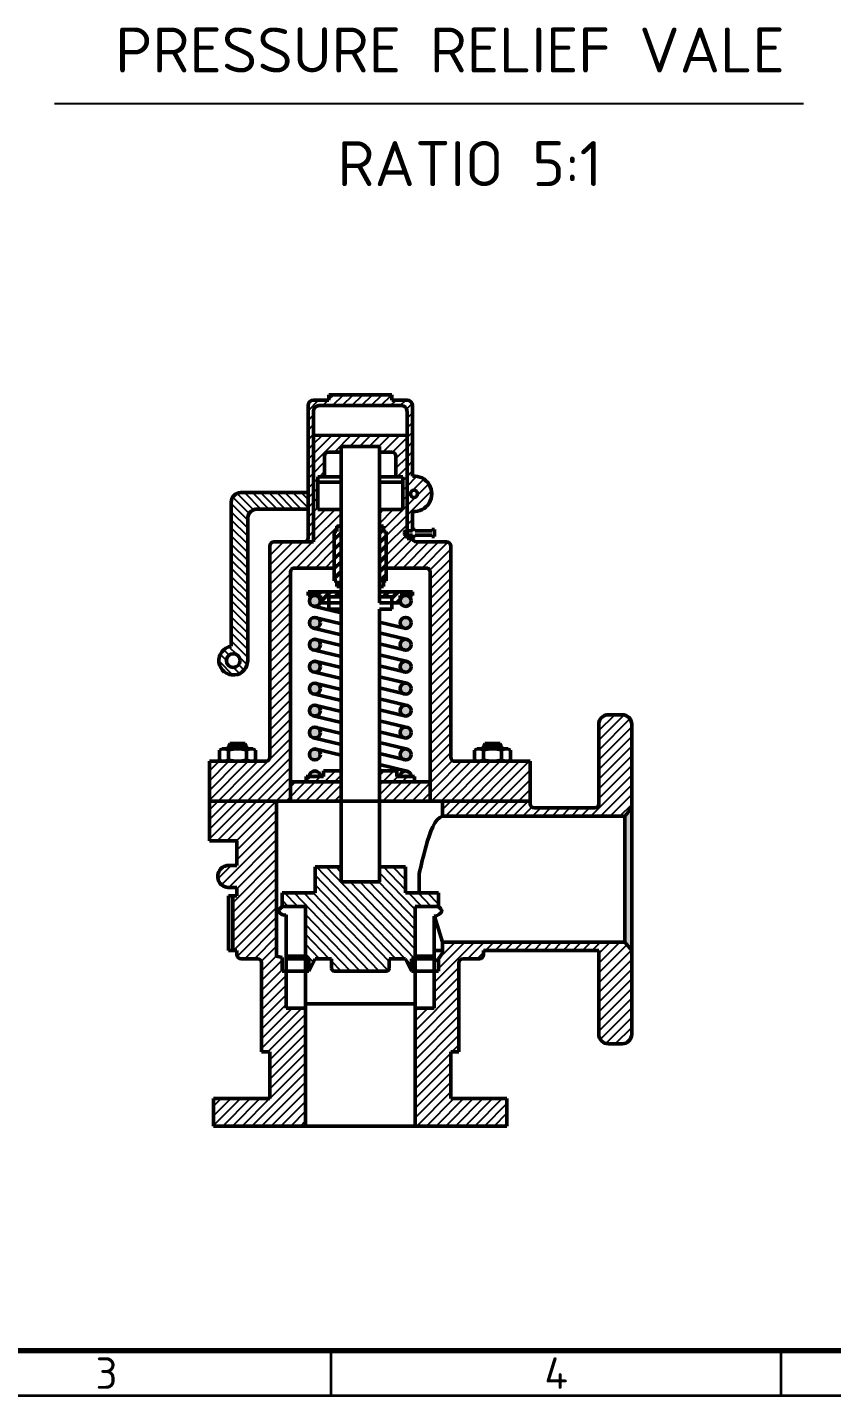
# Paper-space layout 'Layout1' of a CAD drawing. Header units: millimetres. Extents: x 198 to 1020, y 107 to 694.
# Drawn here: x 320 to 409.5, y 106.8 to 258.9 of the extents above; entities that cross this region are included whole.
import ezdxf

# ---------------------------------------------------------------- set-up
doc = ezdxf.new("R2010")
doc.units = ezdxf.units.MM
doc.header["$LTSCALE"] = 0.25
for name, color, linetype, lineweight in [('CHU', 6, 'Continuous', 25), ('Chu cai', 90, 'Continuous', 25), ('Khung dam', 30, 'Continuous', 70), ('KHUNG MANH', 4, 'Continuous', 35), ('NET 05', 130, 'Continuous', 50), ('NET MANH', 5, 'Continuous', 25)]:
    doc.layers.add(name, color=color, linetype=linetype, lineweight=lineweight)
doc.styles.add('ISO', font='isocpeur.ttf', dxfattribs={"height": 2.5})
doc.styles.add('style2', font='isocpeur.ttf', dxfattribs={"height": 2.5})
pattern_1 = [(45, (-727.2356, -1086.33784), (-0.53889192, 0.53889192), [])]

psp = doc.layouts.get("Layout1")

# ---------------------------------------------------------------- hatches: boundary and pattern name
at = {"layer": 'NET 05'}
h = psp.add_hatch(dxfattribs=at)
h.set_pattern_fill('ANSI31', color=5, scale=6.096866)
h.set_pattern_definition(pattern_1)
h.paths.add_polyline_path([(354.92119, 203.49482), (354.46393, 203.49482), (354.46393, 202.88513), (354.15908, 202.88513), (354.15908, 197.39795), (354.46393, 197.39795), (354.46393, 196.78827), (354.92119, 196.78827)])
h.paths.add_polyline_path([(359.95111, 202.88513), (359.64626, 202.88513), (359.64626, 203.49482), (359.189, 203.49482), (359.189, 196.78827), (359.64626, 196.78827), (359.64626, 197.39795), (359.95111, 197.39795)])
h = psp.add_hatch(dxfattribs=at)
h.set_pattern_fill('ANSI31', color=5, scale=6.096866)
h.set_pattern_definition(pattern_1)
h.paths.add_polyline_path([(353.5494, 195.62986), (354.92119, 195.62986), (354.92119, 196.17858), (351.24402, 196.17858), (351.24402, 195.78228), (352.61581, 195.78228), (352.61581, 194.95921), (353.5494, 194.95921)])
h.paths.add_polyline_path([(362.86617, 196.17858), (359.189, 196.17858), (359.189, 195.62986), (360.56079, 195.62986), (360.56079, 194.95921), (361.49438, 194.95921), (361.49438, 195.78228), (362.86617, 195.78228)])
h = psp.add_hatch(color=1, dxfattribs=at)
h.dxf.hatch_style = 1
h.paths.add_polyline_path([(351.39644, 195.1726, 1), (352.61581, 195.1726, 1)])
h.paths.add_polyline_path([(352.61581, 192.73385, 0.281299393), (352.28439, 193.27633), (352.00613, 193.34354, 0.414213562), (351.39644, 192.73385, 1)])
h.paths.add_polyline_path([(352.28439, 190.83759), (352.00613, 190.90479, 0.414213562), (351.39644, 190.2951, 1), (352.61581, 190.2951, 0.281299393)])
h.paths.add_polyline_path([(352.28263, 188.39974), (352.00613, 188.46604, 0.414213562), (351.39644, 187.85636, 1), (352.61581, 187.85636, 0.282172593)])
h.paths.add_polyline_path([(352.61581, 185.41761, 0.281299393), (352.28439, 185.96009), (352.00613, 186.0273, 0.414213562), (351.39644, 185.41761, 1)])
h.paths.add_polyline_path([(352.61581, 182.97886, 0.281299393), (352.28439, 183.52135), (352.00613, 183.58855, 0.414213562), (351.39644, 182.97886, 1)])
h.paths.add_polyline_path([(352.28439, 181.0826), (352.00613, 181.1498, 0.414213562), (351.39644, 180.54012, 1), (352.61581, 180.54012, 0.281299393)])
h.paths.add_polyline_path([(352.61581, 178.10137, 0.282172593), (352.28263, 178.64475), (352.00613, 178.71106, 0.414213562), (351.39644, 178.10137, 1)])
h.paths.add_polyline_path([(351.39644, 175.66262), (352.61581, 175.66262, 1)])
h.paths.add_polyline_path([(362.71375, 195.1726, 1), (361.49438, 195.1726, 1)])
h.paths.add_polyline_path([(361.49438, 192.73385, 0.281299393), (361.8258, 192.19137), (362.10406, 192.12416, 0.414213562), (362.71375, 192.73385, 1)])
h.paths.add_polyline_path([(362.71375, 190.2951, 1), (361.49438, 190.2951, 0.281299393), (361.8258, 189.75262), (362.10406, 189.68542, 0.414213562)])
h.paths.add_polyline_path([(361.49438, 187.85636, 0.281299393), (361.8258, 187.31387), (362.10406, 187.24667, 0.414213562), (362.71375, 187.85636, 1)])
h.paths.add_polyline_path([(362.71375, 182.97886, 1), (361.49438, 182.97886, 0.281299393), (361.8258, 182.43638), (362.10406, 182.36918, 0.414213562)])
h.paths.add_polyline_path([(361.49438, 185.41761, 1), (362.71375, 185.41761, 1)])
h.paths.add_polyline_path([(362.71375, 180.54012, 1), (361.49438, 180.54012, 0.281299393), (361.8258, 179.99763), (362.10406, 179.93043, 0.414213562)])
h.paths.add_polyline_path([(361.49438, 178.10137, 0.281299393), (361.8258, 177.55889), (362.10406, 177.49168, 0.414213562), (362.71375, 178.10137, 1)])
h.paths.add_polyline_path([(361.49438, 175.66262), (362.71375, 175.66262, 1)])
h = psp.add_hatch(color=5, dxfattribs=at)
h.dxf.hatch_style = 1
h.paths.add_polyline_path([(342.87988, 162.40194), (342.42262, 162.40194), (342.42262, 156.30507), (342.87988, 156.30507)])
h.paths.add_polyline_path([(387.23458, 164.231), (387.23458, 172.15693), (386.47247, 171.2424), (386.47247, 157.2196), (387.23458, 156.30507)])
at = {"layer": 'NET MANH'}
h = psp.add_hatch(dxfattribs=at)
h.set_pattern_fill('ANSI31', color=5, scale=6.096866)
h.set_pattern_definition(pattern_1)
h.paths.add_polyline_path([(351.85371, 216.27069, -0.414213562), (352.46339, 216.88038), (361.6468, 216.88038, -0.414213562), (362.25648, 216.27069), (362.25648, 214.50364), (362.25648, 213.61577), (362.25648, 202.9461), (362.86617, 202.9461), (362.86617, 205.10987, 0.42700921), (365.00007, 207.00431), (365.00007, 207.15294, 0.42700921), (362.86617, 209.04738), (362.86617, 214.50364), (362.86617, 216.88038, 0.414213562), (362.25648, 217.49006), (360.56079, 217.49006), (360.56079, 218.09975), (353.5494, 218.09975), (353.5494, 217.49006), (351.85371, 217.49006, 0.414213562), (351.24402, 216.88038), (351.24402, 214.50364), (351.24402, 213.61577), (351.24402, 202.18399, -0.414213562), (350.78675, 201.72673), (351.85371, 201.72673), (351.85371, 213.61577), (351.85371, 214.50364)])
h.paths.add_polyline_path([(363.42252, 207.07863, -1), (362.62993, 207.07863, -1)], flags=16)
h = psp.add_hatch(dxfattribs=at)
h.set_pattern_fill('ANSI31', color=5, scale=6.096866)
h.set_pattern_definition(pattern_1)
h.paths.add_polyline_path([(350.95823, 149.90337), (348.82433, 149.90337), (348.82433, 154.01875), (348.36706, 154.01875), (348.36706, 155.54297), (347.75737, 155.69539), (347.75737, 172.91903), (340.28871, 172.91903), (340.28871, 168.49881), (343.33715, 168.49881), (343.33715, 165.75522), (342.55208, 165.75522, 1.09233989), (342.51857, 163.31647), (343.33715, 163.31647), (343.33715, 162.40194), (342.87988, 162.40194), (342.87988, 156.30507), (343.33715, 156.30507), (343.33715, 155.84781, 0.414213562), (343.79441, 155.39054), (345.62347, 155.39054, -0.414213562), (346.08074, 154.93328), (346.08074, 145.02587), (346.99527, 145.02587), (346.99527, 139.84354), (340.74598, 139.84354), (340.74598, 136.7951), (350.95823, 136.7951)])
h.paths.add_polyline_path([(367.11492, 145.02587), (368.02945, 145.02587), (368.02945, 154.93328, -0.414213562), (368.48672, 155.39054), (370.31578, 155.39054, 0.414213562), (370.77304, 155.84781), (370.77304, 156.30507), (383.57646, 156.30507), (383.57646, 147.00735, 0.414213562), (384.64341, 145.9404), (386.16763, 145.9404, 0.414213562), (387.23458, 147.00735), (387.23458, 156.30507), (386.47247, 157.2196), (366.19546, 157.2196), (366.19546, 156.30507), (366.19546, 156.00023), (365.74313, 155.39054), (365.74313, 155.23812), (365.74313, 154.01875), (365.28586, 154.01875), (365.28586, 149.90337), (363.15196, 149.90337), (363.15196, 136.7951), (373.36421, 136.7951), (373.36421, 139.84354), (367.11492, 139.84354)])
h.paths.add_polyline_path([(387.23458, 181.45465, 0.414213562), (386.16763, 182.5216), (384.64341, 182.5216, 0.414213562), (383.57646, 181.45465), (383.57646, 172.61419, -0.414213562), (383.1192, 172.15693), (376.41265, 172.15693, -0.414213562), (375.95538, 172.61419), (375.95538, 172.91903), (366.19546, 172.91903), (366.19546, 171.2424), (386.47247, 171.2424), (387.23458, 172.15693)])
h.paths.add_polyline_path([(375.95538, 177.33926), (367.57219, 177.33926, -0.414213562), (367.11492, 177.79653), (367.11492, 201.26946, 0.414213562), (366.65766, 201.72673), (363.32344, 201.72673, -0.365977382), (362.87257, 202.10778), (362.25648, 202.10778), (362.25648, 202.48884), (362.10729, 202.48884, -0.414213562), (361.95487, 202.64126), (361.95487, 202.79368, -0.414213562), (362.10729, 202.9461), (362.25648, 202.9461), (362.25648, 213.55465), (357.0551, 213.58521), (357.0551, 212.33527), (359.189, 212.33527), (359.189, 211.72559), (360.56079, 211.72559, -0.414213562), (361.01806, 211.26832), (361.01806, 208.982), (361.78017, 208.982), (361.78017, 208.37231), (361.78017, 205.32388), (359.189, 205.32388), (359.189, 203.49482), (359.64626, 203.49482), (359.64626, 202.88513), (359.95111, 202.88513), (359.95111, 198.83072), (364.37133, 198.83072, -0.414213562), (364.8286, 198.37345), (364.8286, 175.05294), (365.43829, 175.05294), (365.43829, 172.91903), (375.95538, 172.91903)])
h.paths.add_polyline_path([(349.28159, 198.37345, -0.414213562), (349.73886, 198.83072), (354.15908, 198.83072), (354.15908, 202.88513), (354.46393, 202.88513), (354.46393, 203.49482), (354.92119, 203.49482), (354.92119, 205.32388), (352.33002, 205.32388), (352.33002, 207.15294), (352.33002, 208.37231), (352.33002, 208.982), (353.09213, 208.982), (353.09213, 211.26832, -0.414213562), (353.5494, 211.72559), (354.92119, 211.72559), (354.92119, 212.33527), (357.0551, 212.33527), (357.0551, 213.58521), (351.85371, 213.61577), (351.85371, 201.72673), (350.78675, 201.72673), (347.45253, 201.72673, 0.414213562), (346.99527, 201.26946), (346.99527, 177.79653, -0.414213562), (346.538, 177.33926), (340.28871, 177.33926), (340.28871, 172.91903), (347.75737, 172.91903), (348.6719, 172.91903), (348.6719, 175.05294), (349.28159, 175.05294)])
h = psp.add_hatch(dxfattribs=at)
h.set_pattern_fill('ANSI31', color=5, scale=0.2, angle=90)
h.paths.add_polyline_path([(344.53747, 204.31275, -0.414213562), (345.60442, 205.3797), (351.24402, 205.3797), (351.24402, 207.20876), (343.77536, 207.20876, 0.414213562), (342.70841, 206.14181), (342.70841, 190.12704, 2.290708747), (344.53747, 188.64705)])
h.paths.add_polyline_path([(343.69901, 188.5392, -1), (342.1748, 188.5392, -1)], flags=16)
h = psp.add_hatch(dxfattribs=at)
h.set_pattern_fill('ANSI31', color=5, scale=6.096866)
h.set_pattern_definition(pattern_1)
h.paths.add_polyline_path([(354.92119, 176.27231), (352.97782, 176.27231), (352.97782, 175.66262), (351.03444, 175.66262), (351.03444, 175.05294), (354.92119, 175.05294)])
h.paths.add_polyline_path([(363.07575, 175.66262), (361.13237, 175.66262), (361.13237, 176.27231), (359.189, 176.27231), (359.189, 175.05294), (363.07575, 175.05294)])
h.paths.add_polyline_path([(354.92119, 175.05294), (351.03444, 175.05294), (349.28159, 175.05294), (349.28159, 172.91903), (354.92119, 172.91903)])
h.paths.add_polyline_path([(364.8286, 175.05294), (359.189, 175.05294), (359.189, 172.91903), (364.8286, 172.91903)])
h.paths.add_polyline_path([(349.28159, 175.05294), (348.6719, 175.05294), (348.6719, 172.91903), (349.28159, 172.91903)])
h.paths.add_polyline_path([(365.43829, 175.05294), (364.8286, 175.05294), (364.8286, 172.91903), (365.43829, 172.91903)])
at = {"layer": 'NET MANH', "transparency": 33554687}
h = psp.add_hatch(dxfattribs=at)
h.set_pattern_fill('ANSI31', color=5, scale=6.096866, angle=269)
h.set_pattern_definition([(314, (-727.2356, -1086.33784), (0.5482148, 0.5294049), [])])
h.paths.add_polyline_path([(357.0551, 163.92616), (354.92119, 163.92616), (354.92119, 165.6028), (352.02518, 165.6028), (352.02518, 162.70678), (348.36706, 162.70678), (348.36706, 161.18257), (348.82433, 161.18257), (350.95823, 161.18257), (350.95823, 155.39054), (351.35453, 155.39054), (351.35453, 154.01875), (352.02518, 155.39054), (353.85424, 155.39054), (353.85424, 154.32359, 0.414213562), (354.15908, 154.01875), (357.0551, 154.01875)])
h.paths.add_polyline_path([(363.15196, 161.18257), (365.74313, 161.18257), (365.74313, 162.70678), (362.08501, 162.70678), (362.08501, 165.6028), (359.189, 165.6028), (359.189, 163.92616), (357.0551, 163.92616), (357.0551, 154.01875), (359.95111, 154.01875, 0.414213562), (360.25595, 154.32359), (360.25595, 155.39054), (362.08501, 155.39054), (362.75567, 154.01875), (362.75567, 155.39054), (363.15196, 155.39054), (363.15196, 155.69539)])

# ---------------------------------------------------------------- linework, layer by layer
at = {"layer": 'Chu cai'}
psp.add_line((323.04604, 250.46925), (406.34818, 250.46925), dxfattribs=at)
at = {"layer": 'Khung dam'}
psp.add_line((203.33655, 111.82132), (1014.33655, 111.82132), dxfattribs=at)
at = {"layer": 'KHUNG MANH'}
for p, q in [((353.83655, 106.82132), (353.83655, 111.82132)), ((403.83655, 106.82132), (403.83655, 111.82132)), ((198.33655, 106.82132), (1019.33655, 106.82132))]:
    psp.add_line(p, q, dxfattribs=at)
at = {"layer": 'NET 05'}
for p, q in [((353.5494, 217.49006), (353.5494, 218.09975)), ((353.5494, 218.09975), (360.56079, 218.09975)), ((360.56079, 218.09975), (360.56079, 217.49006)), ((351.24402, 214.50364), (351.24402, 216.88038)), ((351.85371, 217.49006), (353.5494, 217.49006)), ((351.85371, 214.50364), (351.85371, 216.27069)), ((352.46339, 216.88038), (361.6468, 216.88038)), ((362.25648, 217.49006), (360.56079, 217.49006)), ((362.25648, 214.50364), (362.25648, 216.27069)), ((362.86617, 214.50364), (362.86617, 216.88038)), ((351.24402, 213.61577), (351.24402, 214.50364)), ((351.85371, 213.61577), (351.85371, 214.50364)), ((362.25648, 213.61577), (362.25648, 214.50364)), ((362.86617, 209.04738), (362.86617, 214.50364)), ((351.24402, 202.18399), (351.24402, 213.61577)), ((351.85371, 201.72673), (351.85371, 213.61577)), ((351.85371, 213.61577), (362.25648, 213.55465)), ((362.25648, 202.10778), (362.25648, 213.61577)), ((353.5494, 211.72559), (354.92119, 211.72559)), ((354.92119, 212.33527), (359.189, 212.33527)), ((354.92119, 208.982), (354.92119, 212.33527)), ((359.189, 194.95921), (359.189, 212.33527)), ((360.56079, 211.72559), (359.189, 211.72559)), ((353.09213, 208.982), (353.09213, 211.26832)), ((361.01806, 208.982), (361.01806, 211.26832)), ((352.33002, 208.982), (354.92119, 208.982)), ((352.33002, 208.37231), (352.33002, 208.982)), ((354.92119, 208.982), (353.09213, 208.982)), ((354.92119, 195.62986), (354.92119, 208.982)), ((359.189, 208.982), (361.78017, 208.982)), ((359.189, 208.982), (361.01806, 208.982)), ((361.78017, 208.37231), (361.78017, 208.982)), ((351.24402, 207.20876), (343.77536, 207.20876)), ((351.24402, 205.3797), (351.24402, 207.20876)), ((352.33002, 205.32388), (352.33002, 208.37231)), ((352.33002, 208.37231), (354.92119, 208.37231)), ((352.33002, 205.32388), (352.33002, 207.15294)), ((361.78017, 208.37231), (359.189, 208.37231)), ((361.78017, 205.32388), (361.78017, 208.37231)), ((365.00007, 207.15294), (365.00007, 207.00431)), ((342.70841, 190.12704), (342.70841, 206.14181)), ((351.24402, 205.3797), (345.60442, 205.3797)), ((344.53747, 204.31275), (344.53747, 188.43135)), ((354.92119, 205.32388), (352.33002, 205.32388)), ((354.92119, 203.49482), (354.92119, 205.32388)), ((359.189, 205.32388), (361.78017, 205.32388)), ((362.86617, 205.10987), (362.86617, 202.9461)), ((354.15908, 202.88513), (354.46393, 202.88513)), ((354.15908, 197.39795), (354.15908, 202.88513)), ((354.46393, 202.88513), (354.46393, 203.49482)), ((354.46393, 203.49482), (354.92119, 203.49482)), ((359.64626, 203.49482), (359.189, 203.49482)), ((359.64626, 202.88513), (359.64626, 203.49482)), ((359.64626, 202.88513), (359.95111, 202.88513)), ((359.95111, 197.39795), (359.95111, 202.88513)), ((361.95487, 202.64126), (361.95487, 202.79368)), ((362.86617, 202.9461), (362.10729, 202.9461)), ((362.8694, 202.48884), (362.10729, 202.48884)), ((362.86617, 203.09852), (363.17424, 203.09852)), ((362.8694, 202.10778), (362.8694, 202.48884)), ((362.8694, 202.48884), (362.8694, 202.33641)), ((362.8694, 202.33641), (363.17424, 202.33641)), ((363.17424, 203.09852), (363.17424, 202.9461)), ((363.17424, 202.9461), (365.0033, 202.9461)), ((363.17424, 202.33641), (363.17424, 202.48884)), ((363.17424, 202.48884), (365.0033, 202.48884)), ((365.0033, 202.9461), (365.0033, 203.09852)), ((365.0033, 203.09852), (365.30815, 203.09852)), ((365.0033, 202.48884), (365.0033, 202.33641)), ((365.0033, 202.33641), (365.30815, 202.33641)), ((365.30815, 203.09852), (365.30815, 202.48884)), ((365.30815, 202.33641), (365.30815, 202.48884)), ((346.99527, 177.79653), (346.99527, 201.26946)), ((347.45253, 201.72673), (350.78675, 201.72673)), ((350.78675, 201.72673), (351.85371, 201.72673)), ((362.8694, 202.10778), (362.25648, 202.10778)), ((366.65766, 201.72673), (363.32344, 201.72673)), ((367.11492, 177.79653), (367.11492, 201.26946)), ((349.28159, 172.91903), (349.28159, 198.37345)), ((349.73886, 198.83072), (354.15908, 198.83072)), ((364.37133, 198.83072), (359.95111, 198.83072)), ((364.8286, 172.91903), (364.8286, 198.37345)), ((354.46393, 197.39795), (354.15908, 197.39795)), ((354.46393, 196.78827), (354.46393, 197.39795)), ((354.92119, 196.78827), (354.46393, 196.78827)), ((354.92119, 196.17858), (354.92119, 196.78827)), ((359.189, 196.78827), (359.64626, 196.78827)), ((359.64626, 196.78827), (359.64626, 197.39795)), ((359.64626, 197.39795), (359.95111, 197.39795)), ((351.24402, 195.78228), (351.24402, 196.17858)), ((351.24402, 196.17858), (354.92119, 196.17858)), ((351.24402, 195.78228), (352.61581, 195.78228)), ((354.92119, 194.95921), (352.57725, 194.95921)), ((352.61581, 195.78228), (352.61581, 194.95921)), ((353.5494, 194.25807), (353.5494, 195.62986)), ((353.5494, 195.62986), (354.92119, 195.62986)), ((354.92119, 195.62986), (354.92119, 172.91903)), ((362.86617, 196.17858), (359.189, 196.17858)), ((360.56079, 195.62986), (359.189, 195.62986)), ((359.189, 194.95921), (361.53294, 194.95921)), ((360.56079, 194.25807), (360.56079, 195.62986)), ((362.86617, 195.78228), (361.49438, 195.78228)), ((361.49438, 195.78228), (361.49438, 194.95921)), ((362.86617, 195.78228), (362.86617, 196.17858)), ((352.00613, 194.56291), (354.92119, 193.85889)), ((352.00613, 193.34354), (354.92119, 192.63952)), ((354.92119, 194.25807), (353.5494, 194.25807)), ((354.92119, 165.6028), (354.92119, 194.25807)), ((359.189, 165.6028), (359.189, 194.25807)), ((359.189, 194.25807), (360.56079, 194.25807)), ((352.00613, 192.12416), (354.92119, 191.42015)), ((359.189, 192.82818), (362.10406, 192.12416)), ((352.00613, 190.90479), (354.92119, 190.20077)), ((359.189, 191.60881), (362.10406, 190.90479)), ((359.189, 190.38943), (362.10406, 189.68542)), ((352.00613, 189.68542), (354.92119, 188.9814)), ((359.189, 189.17006), (362.10406, 188.46604)), ((352.00613, 188.46604), (354.92119, 187.76702)), ((352.00613, 187.24667), (354.92119, 186.53752)), ((359.189, 187.95069), (362.10406, 187.24667)), ((352.00613, 186.0273), (354.92119, 185.32328)), ((359.189, 186.74361), (362.24623, 186.01049)), ((352.00613, 184.80792), (354.92119, 184.10391)), ((359.189, 185.49929), (361.95995, 184.8252)), ((359.189, 184.29257), (362.10406, 183.58855)), ((352.00613, 183.58855), (354.92119, 182.88454)), ((359.189, 183.07319), (362.10406, 182.36918)), ((352.00613, 182.36918), (354.92119, 181.66516)), ((352.00613, 181.1498), (354.92119, 180.44579)), ((359.189, 181.85382), (362.10406, 181.1498)), ((383.57646, 172.61419), (383.57646, 181.45465)), ((384.64341, 182.5216), (386.16763, 182.5216)), ((387.23458, 181.45465), (387.23458, 164.231)), ((352.00613, 179.93043), (354.92119, 179.22642)), ((359.189, 180.63445), (362.10406, 179.93043)), ((341.41336, 178.56769), (341.71053, 178.73926)), ((341.41336, 178.56769), (341.41336, 177.51084)), ((341.71053, 178.73926), (345.11618, 178.73926)), ((341.71053, 178.73926), (341.91336, 178.73926)), ((342.41336, 179.03926), (342.56336, 179.33926)), ((342.41336, 178.73926), (342.41336, 179.03926)), ((342.41336, 179.03926), (344.41336, 179.03926)), ((342.41336, 178.73926), (345.11618, 178.73926)), ((342.41336, 177.51084), (342.41336, 178.56769)), ((342.41336, 177.51084), (342.41336, 178.56769)), ((342.56336, 179.33926), (344.26336, 179.33926)), ((342.56336, 179.33926), (342.56336, 178.73926)), ((344.26336, 179.33926), (344.26336, 178.73926)), ((344.26336, 179.33926), (344.41336, 179.03926)), ((344.41336, 178.73926), (344.41336, 179.03926)), ((344.41336, 177.51084), (344.41336, 178.56769)), ((344.41336, 177.51084), (344.41336, 178.56769)), ((345.41336, 178.56769), (345.11618, 178.73926)), ((345.41336, 177.51084), (345.41336, 178.56769)), ((352.00613, 178.71106), (354.92119, 178.01203)), ((359.189, 179.41507), (362.10406, 178.71106)), ((359.189, 178.1957), (362.10406, 177.49168)), ((369.76378, 178.56769), (370.06096, 178.73926)), ((369.76378, 178.56769), (369.76378, 177.51084)), ((370.06096, 178.73926), (373.46661, 178.73926)), ((370.06096, 178.73926), (370.26378, 178.73926)), ((370.76378, 179.03926), (370.91378, 179.33926)), ((370.76378, 178.73926), (370.76378, 179.03926)), ((370.76378, 179.03926), (372.76378, 179.03926)), ((370.76378, 178.73926), (373.46661, 178.73926)), ((370.76378, 177.51084), (370.76378, 178.56769)), ((370.76378, 177.51084), (370.76378, 178.56769)), ((370.91378, 179.33926), (372.61378, 179.33926)), ((370.91378, 179.33926), (370.91378, 178.73926)), ((372.61378, 179.33926), (372.61378, 178.73926)), ((372.61378, 179.33926), (372.76378, 179.03926)), ((372.76378, 178.73926), (372.76378, 179.03926)), ((372.76378, 177.51084), (372.76378, 178.56769)), ((372.76378, 177.51084), (372.76378, 178.56769)), ((373.76378, 178.56769), (373.46661, 178.73926)), ((373.76378, 177.51084), (373.76378, 178.56769)), ((340.28871, 168.49881), (340.28871, 177.33926)), ((340.28871, 177.33926), (346.538, 177.33926)), ((341.41336, 177.51084), (341.71053, 177.33926)), ((341.71053, 177.33926), (345.11618, 177.33926)), ((345.41336, 177.51084), (345.11618, 177.33926)), ((359.189, 176.98862), (362.24623, 176.2555)), ((375.95538, 177.33926), (367.57219, 177.33926)), ((369.76378, 177.51084), (370.06096, 177.33926)), ((370.06096, 177.33926), (373.46661, 177.33926)), ((373.76378, 177.51084), (373.46661, 177.33926)), ((375.95538, 172.61419), (375.95538, 177.33926)), ((349.28159, 175.05294), (354.92119, 175.05294)), ((351.03444, 175.05294), (351.03444, 175.66262)), ((351.03444, 175.66262), (352.97782, 175.66262)), ((352.97782, 175.66262), (352.97782, 176.27231)), ((352.97782, 176.27231), (354.92119, 176.27231)), ((361.13237, 176.27231), (359.189, 176.27231)), ((364.8286, 175.05294), (359.189, 175.05294)), ((361.13237, 175.66262), (361.13237, 176.27231)), ((363.07575, 175.66262), (361.13237, 175.66262)), ((363.07575, 175.05294), (363.07575, 175.66262)), ((340.28871, 172.91903), (375.95538, 172.91903)), ((347.75737, 155.69539), (347.75737, 172.91903)), ((347.75737, 172.91903), (349.28159, 172.91903)), ((349.28159, 172.91903), (348.6719, 172.91903)), ((366.19546, 171.2424), (366.19546, 172.91903)), ((383.1192, 172.15693), (376.41265, 172.15693)), ((386.47247, 171.2424), (387.23458, 172.15693)), ((387.23458, 172.15693), (387.23458, 171.2424)), ((386.47247, 171.2424), (366.19546, 171.2424)), ((386.47247, 171.2424), (386.47247, 157.2196)), ((343.33715, 168.49881), (340.28871, 168.49881)), ((343.33715, 165.75522), (343.33715, 168.49881)), ((342.55208, 165.75522), (343.33715, 165.75522)), ((352.02518, 162.70678), (352.02518, 165.6028)), ((352.02518, 165.6028), (354.92119, 165.6028)), ((354.92119, 165.6028), (354.92119, 163.92616)), ((362.08501, 165.6028), (359.189, 165.6028)), ((359.189, 165.6028), (359.189, 163.92616)), ((362.08501, 162.70678), (362.08501, 165.6028)), ((363.60923, 162.70678), (363.60923, 164.84069)), ((343.33715, 163.31647), (342.51857, 163.31647)), ((343.33715, 162.40194), (343.33715, 163.31647)), ((354.92119, 163.92616), (359.189, 163.92616)), ((387.23458, 147.00735), (387.23458, 164.231)), ((342.42262, 156.30507), (342.42262, 162.40194)), ((342.42262, 162.40194), (343.33715, 162.40194)), ((342.42262, 162.40194), (342.87988, 162.40194)), ((342.87988, 162.40194), (342.87988, 156.30507)), ((348.36706, 162.70678), (352.02518, 162.70678)), ((348.36706, 161.18257), (348.36706, 162.70678)), ((365.74313, 162.70678), (362.08501, 162.70678)), ((365.74313, 162.70678), (363.60923, 162.70678)), ((365.74313, 161.18257), (365.74313, 162.70678)), ((350.95823, 161.18257), (348.36706, 161.18257)), ((348.36706, 161.18257), (348.82433, 161.18257)), ((348.82433, 160.26804), (348.82433, 149.90337)), ((348.82433, 160.11562), (348.82433, 155.54297)), ((350.95823, 136.7951), (350.95823, 161.18257)), ((363.15196, 136.7951), (363.15196, 161.18257)), ((363.15196, 161.18257), (365.74313, 161.18257)), ((365.28586, 160.11562), (365.28586, 149.90337)), ((365.30886, 160.11875), (366.19546, 157.2196)), ((386.47247, 157.2196), (366.19546, 157.2196)), ((366.19546, 157.2196), (366.19546, 156.30507)), ((386.47247, 157.2196), (387.23458, 156.30507)), ((343.33715, 156.30507), (342.42262, 156.30507)), ((343.33715, 155.84781), (343.33715, 156.30507)), ((345.62347, 155.39054), (343.79441, 155.39054)), ((347.75737, 155.69539), (348.36706, 155.54297)), ((348.36706, 154.01875), (348.36706, 155.54297)), ((350.95823, 155.69539), (348.82433, 155.69539)), ((350.95823, 155.39054), (348.82433, 155.39054)), ((350.95823, 155.39054), (351.35453, 155.39054)), ((351.35453, 155.39054), (351.35453, 154.01875)), ((351.35453, 154.01875), (352.02518, 155.39054)), ((352.02518, 155.39054), (353.85424, 155.39054)), ((353.85424, 155.39054), (353.85424, 154.32359)), ((362.08501, 155.39054), (360.25595, 155.39054)), ((360.25595, 155.39054), (360.25595, 154.32359)), ((362.75567, 154.01875), (362.08501, 155.39054)), ((363.15196, 155.39054), (362.75567, 155.39054)), ((362.75567, 155.39054), (362.75567, 154.01875)), ((363.15196, 155.39054), (363.15196, 155.69539)), ((363.15196, 155.69539), (365.28586, 155.69539)), ((363.15196, 155.39054), (365.28586, 155.39054)), ((366.19546, 156.30507), (365.28586, 156.30507)), ((365.74313, 155.23812), (365.28586, 155.23812)), ((366.19546, 156.00023), (365.74313, 155.39054)), ((365.74313, 155.23812), (365.74313, 155.39054)), ((365.74313, 154.01875), (365.74313, 155.23812)), ((366.19546, 156.30507), (366.19546, 156.00023)), ((368.48672, 155.39054), (370.31578, 155.39054)), ((370.77304, 155.84781), (370.77304, 156.30507)), ((370.77304, 156.30507), (383.57646, 156.30507)), ((370.77304, 156.30507), (383.57646, 156.30507)), ((383.57646, 156.30507), (383.57646, 147.00735)), ((346.08074, 145.02587), (346.08074, 154.93328)), ((348.82433, 154.01875), (348.36706, 154.01875)), ((351.35453, 154.01875), (348.82433, 154.01875)), ((354.15908, 154.01875), (357.0551, 154.01875)), ((357.0551, 154.01875), (359.95111, 154.01875)), ((362.75567, 154.01875), (365.28586, 154.01875)), ((365.28586, 154.01875), (365.74313, 154.01875)), ((368.02945, 145.02587), (368.02945, 154.93328)), ((348.82433, 149.90337), (350.95823, 149.90337)), ((350.95823, 149.90337), (350.95823, 150.36063)), ((350.95823, 150.36063), (363.15196, 150.36063)), ((365.28586, 149.90337), (363.15196, 149.90337)), ((346.99527, 145.02587), (346.08074, 145.02587)), ((346.99527, 139.84354), (346.99527, 145.02587)), ((367.11492, 139.84354), (367.11492, 145.02587)), ((367.11492, 145.02587), (368.02945, 145.02587)), ((384.64341, 145.9404), (386.16763, 145.9404)), ((346.99527, 139.84354), (340.74598, 139.84354)), ((340.74598, 139.84354), (340.74598, 136.7951)), ((373.36421, 139.84354), (367.11492, 139.84354)), ((373.36421, 139.84354), (373.36421, 136.7951)), ((340.74598, 136.7951), (373.36421, 136.7951))]:
    psp.add_line(p, q, dxfattribs=at)
for centre, radius in [((363.02623, 207.07863), 0.3963), ((352.00613, 195.1726), 0.60969), ((362.10406, 195.1726), 0.60969), ((352.00613, 192.73385), 0.60969), ((362.10406, 192.73385), 0.60969), ((352.00613, 190.2951), 0.60969), ((362.10406, 190.2951), 0.60969), ((342.9369, 188.5392), 0.76211), ((352.00613, 187.85636), 0.60969), ((362.10406, 187.85636), 0.60969), ((352.00613, 185.41761), 0.60969), ((362.10406, 185.41761), 0.60969), ((352.00613, 182.97886), 0.60969), ((362.10406, 182.97886), 0.60969), ((352.00613, 180.54012), 0.60969), ((362.10406, 180.54012), 0.60969), ((352.00613, 178.10137), 0.60969), ((362.10406, 178.10137), 0.60969)]:
    psp.add_circle(centre, radius, dxfattribs=at)
for centre, radius, start, end in [((351.85371, 216.88038), 0.60969, 90, 180), ((352.46339, 216.27069), 0.60969, 90, 180), ((361.6468, 216.27069), 0.60969, 0, 90), ((362.25648, 216.88038), 0.60969, 0, 90), ((353.5494, 211.26832), 0.45726, 90, 180), ((360.56079, 211.26832), 0.45726, 0, 90), ((363.02623, 207.07863), 1.97525, 265.3521836, 94.6478164), ((343.77536, 206.14181), 1.06695, 90, 180), ((345.60442, 204.31275), 1.06695, 90, 180), ((362.10729, 202.79368), 0.15242, 90, 180), ((362.10729, 202.64126), 0.15242, 180, 270), ((347.45253, 201.26946), 0.45726, 90, 180), ((350.78675, 202.18399), 0.45726, 270, 0), ((363.32344, 202.18399), 0.45726, 180, 270), ((366.65766, 201.26946), 0.45726, 0, 90), ((349.73886, 198.37345), 0.45726, 90, 180), ((364.37133, 198.37345), 0.45726, 0, 90), ((342.9369, 188.5392), 1.60419, 98.1889278, 3.8549741), ((384.64341, 181.45465), 1.06695, 90, 180), ((386.16763, 181.45465), 1.06695, 0, 90), ((341.91336, 177.92492), 0.81434, 52.1211205, 90), ((343.41336, 175.73926), 3, 70.5287794, 109.4712206), ((344.91336, 177.92492), 0.81434, 90, 127.8788795), ((370.26378, 177.92492), 0.81434, 52.1211205, 90), ((371.76378, 175.73926), 3, 70.5287794, 109.4712206), ((373.26378, 177.92492), 0.81434, 90, 127.8788795), ((341.91336, 178.1536), 0.81434, 270, 307.8788795), ((343.41336, 180.33926), 3, 250.5287794, 289.4712206), ((344.91336, 178.1536), 0.81434, 232.1211205, 270), ((346.538, 177.79653), 0.45726, 270, 0), ((367.57219, 177.79653), 0.45726, 180, 270), ((370.26378, 178.1536), 0.81434, 270, 307.8788795), ((371.76378, 180.33926), 3, 250.5287794, 289.4712206), ((373.26378, 178.1536), 0.81434, 232.1211205, 270), ((352.00613, 175.66262), 0.60969, 0, 180), ((362.10406, 175.66262), 0.60969, 0, 180), ((376.41265, 172.61419), 0.45726, 180, 270), ((383.1192, 172.61419), 0.45726, 270, 0), ((342.42749, 164.53733), 1.22425, 84.1589241, 274.2667563), ((343.79441, 155.84781), 0.45726, 180, 270), ((345.62347, 154.93328), 0.45726, 0, 90), ((368.48672, 154.93328), 0.45726, 90, 180), ((370.31578, 155.84781), 0.45726, 270, 0), ((354.15908, 154.32359), 0.30484, 180, 270), ((359.95111, 154.32359), 0.30484, 270, 0), ((384.64341, 147.00735), 1.06695, 180, 270), ((386.16763, 147.00735), 1.06695, 270, 0)]:
    psp.add_arc(centre, radius, start, end, dxfattribs=at)
for points, knots in [([(363.60923, 164.84069), (363.8216, 165.8028), (364.28242, 167.89046), (365.35145, 171.06445), (366.19546, 171.2424)], [0, 0, 0, 0, 10.529563132, 22.847850282, 22.847850282, 22.847850282, 22.847850282]), ([(348.36706, 161.18257), (348.16725, 161.01177), (347.67895, 160.59437), (348.54054, 160.1491), (348.82433, 160.26804)], [0, 0, 0, 0, 2.092205478, 5.112980334, 5.112980334, 5.112980334, 5.112980334]), ([(365.74313, 161.18257), (365.94294, 161.01177), (366.43124, 160.59437), (365.56965, 160.1491), (365.28586, 160.11562)], [0, 0, 0, 0, 2.092205478, 5.112980334, 5.112980334, 5.112980334, 5.112980334])]:
    psp.add_open_spline(points, degree=3, knots=knots, dxfattribs=at)

# ---------------------------------------------------------------- texts
at = {"layer": 'CHU', "char_height": 3.5, "attachment_point": 5, "style": 'ISO'}
for s, insert in [('3', (328.83655, 109.32132)), ('4', (378.83655, 109.32132))]:
    psp.add_mtext_dynamic_manual_height_columns(s, width=50, gutter_width=25, heights=[0], dxfattribs=dict(at, insert=insert))
at = {"layer": 'Khung dam', "char_height": 5, "attachment_point": 1, "style": 'style2'}
for s, width, heights, insert in [('PRESSURE RELIEF VALE', 74.4340187, [8.56254], (329.82109, 258.919)), ('RATIO 5:1', 49.4826235, [0], (354.51233, 246.29197))]:
    psp.add_mtext_dynamic_manual_height_columns(s, width=width, gutter_width=12.5, heights=heights, dxfattribs=dict(at, insert=insert))

doc.saveas('drawing.dxf')
